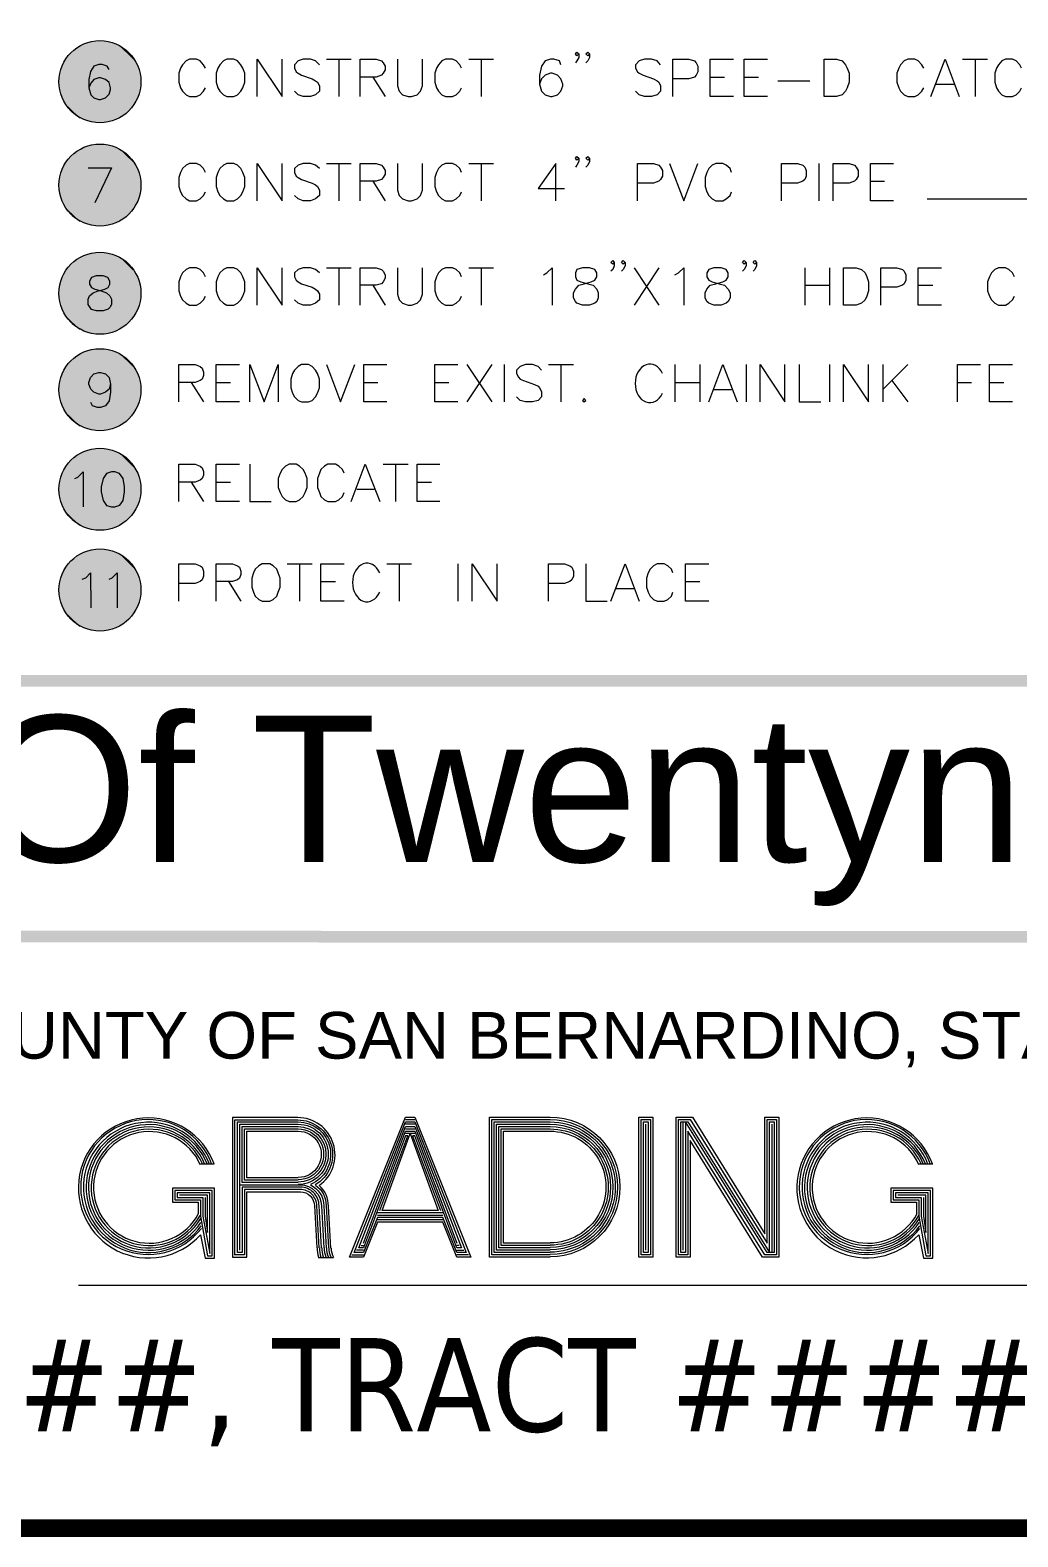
# Model space of a CAD drawing. Header units: millimetres. Extents: x -419 to 20046, y -14642 to 2638.
# Drawn here: x 27.937 to 30.054, y 0.481 to 3.709 of the extents above; entities that cross this region are included whole.
import ezdxf

# ---------------------------------------------------------------- set-up
doc = ezdxf.new("R2010")
doc.units = ezdxf.units.MM
for name, color, linetype in [('PDF11_----TB03', 7, 'Continuous'), ('PDF11_----TX03', 7, 'Continuous'), ('PDF11_24x36$-$Yucca$Valley$TB$CUP$----TB02', 7, 'Continuous'), ('PDF11_TEXT', 7, 'Continuous'), ('PDF11_VICINITY MAP', 7, 'Continuous')]:
    doc.layers.add(name, color=color, linetype=linetype)
doc.layers.add('PDF11_0', color=7, linetype='Continuous', true_color=0xb3b3b3)
doc.styles.add('PDF Arial', font='arial.ttf')
doc.styles.add('PDF Tahoma', font='tahoma.ttf')

msp = doc.modelspace()

# ---------------------------------------------------------------- linework, layer by layer
at = {"layer": 'PDF11_----TB03', "lineweight": 20}
for points in [[(28.3014, 1.2801), (28.3314, 1.2801, 3.605818), (28.3023, 1.1284), (28.3123, 1.0784), (28.3323, 1.0784), (28.3323, 1.2284), (28.2423, 1.2284), (28.2423, 1.1984), (28.2973, 1.1984), (28.2973, 1.1734)], [(28.5815, 1.0993), (28.5765, 1.1893, 0.212547), (28.5567, 1.234, 0.733214), (28.5106, 1.3793), (28.3706, 1.3793), (28.3706, 1.0793)], [(28.3756, 1.0843), (28.3756, 1.3743), (28.5106, 1.3743, -0.767337), (28.5483, 1.2351)], [(28.5615, 1.1001), (28.5565, 1.1905, 0.414221), (28.5164, 1.2301), (28.3914, 1.2301), (28.3914, 1.0901), (28.3814, 1.0901), (28.3814, 1.3701), (28.5114, 1.3701, -0.824337), (28.5379, 1.236)], [(28.3864, 1.0951), (28.3864, 1.3651), (28.5114, 1.3651, -0.999999), (28.5119, 1.2359)], [(28.5114, 1.2401), (28.3914, 1.2401), (28.3914, 1.3601), (28.5114, 1.3601, -0.999994), (28.5119, 1.2409)], [(29.0515, 1.0801), (28.9215, 1.0801), (28.9215, 1.3801), (29.0515, 1.3801, -0.999999), (29.0519, 1.0809)], [(29.0515, 1.0851), (28.9265, 1.0851), (28.9265, 1.3751), (29.0515, 1.3751, -0.999997), (29.0519, 1.0859)], [(29.0515, 1.0901), (28.9315, 1.0901), (28.9315, 1.3701), (29.0515, 1.3701, -1.000002), (29.0519, 1.0909)], [(29.0515, 1.0951), (28.9365, 1.0951), (28.9365, 1.3651), (29.0515, 1.3651, -1), (29.0519, 1.0959)], [(29.0515, 1.1001), (28.9415, 1.1001), (28.9415, 1.3601), (29.0515, 1.3601, -0.999998), (29.0519, 1.1009)], [(29.8709, 1.28, 3.605818), (29.8416, 1.1284), (29.8516, 1.0784), (29.8716, 1.0784), (29.8716, 1.2284), (29.7815, 1.2284), (29.7815, 1.1984), (29.8366, 1.1984), (29.8366, 1.1734)], [(28.5114, 1.2451), (28.3964, 1.2451), (28.3964, 1.3551), (28.5114, 1.3551, -1.000007), (28.5119, 1.2459)], [(28.5114, 1.2501), (28.4014, 1.2501), (28.4014, 1.3501), (28.5114, 1.3501, -1.000001), (28.5119, 1.2509)], [(29.0515, 1.1051), (28.9465, 1.1051), (28.9465, 1.3551), (29.0515, 1.3551, -1.000004), (29.0519, 1.1059)], [(29.0515, 1.1101), (28.9515, 1.1101), (28.9515, 1.3501), (29.0515, 1.3501, -1.000001), (29.0519, 1.1109)], [(28.3864, 1.2351), (28.5114, 1.2351), (28.5164, 1.2351, -0.41421), (28.5615, 1.1901), (28.5665, 1.1001)], [(28.5378, 1.2355, -0.291477), (28.5665, 1.1901), (28.5715, 1.1001)], [(28.549, 1.2347, -0.240066), (28.5715, 1.1901), (28.5765, 1.1001)], [(28.3714, 1.0801), (28.4014, 1.0801), (28.4014, 1.2201), (28.5164, 1.2201, -0.414211), (28.5465, 1.1901), (28.5515, 1.1001)], [(28.5565, 1.1001), (28.5515, 1.1901, 0.414217), (28.5164, 1.2251), (28.3964, 1.2251), (28.3964, 1.0851), (28.3764, 1.0851)]]:
    msp.add_lwpolyline(points, format="xyb", dxfattribs=at)
for points in [[(28.6215, 1.0801), (28.7415, 1.3801), (28.7615, 1.3801), (28.8815, 1.0801), (28.8515, 1.0801), (28.8215, 1.1551), (28.6815, 1.1551), (28.6515, 1.0801)], [(28.6515, 1.0901), (28.6315, 1.0901), (28.7415, 1.3701), (28.7615, 1.3701), (28.8715, 1.0901), (28.8515, 1.0901), (28.8215, 1.1651), (28.6815, 1.1651)], [(29.2415, 1.0801), (29.2415, 1.3801), (29.2715, 1.3801), (29.2715, 1.0801)], [(29.2465, 1.0851), (29.2465, 1.3751), (29.2665, 1.3751), (29.2665, 1.0851)], [(29.2515, 1.0901), (29.2515, 1.3701), (29.2615, 1.3701), (29.2615, 1.0901)], [(29.3215, 1.0801), (29.3215, 1.3801), (29.3565, 1.3801), (29.5115, 1.1301), (29.5115, 1.3801), (29.5415, 1.3801), (29.5415, 1.0801), (29.5065, 1.0801), (29.3515, 1.3301), (29.3515, 1.0801)], [(29.3265, 1.0851), (29.3265, 1.3751), (29.3515, 1.3751), (29.5165, 1.1101), (29.5165, 1.3751), (29.5365, 1.3751), (29.5365, 1.0851), (29.5115, 1.0851), (29.3465, 1.3501), (29.3465, 1.0851)], [(29.3315, 1.0901), (29.3315, 1.3701), (29.3465, 1.3701), (29.5215, 1.0901), (29.5215, 1.3701), (29.5315, 1.3701), (29.5315, 1.0901), (29.5165, 1.0901), (29.3415, 1.3701), (29.3415, 1.0901)], [(28.6915, 1.1801), (28.7515, 1.3451), (28.8115, 1.1801)], [(28.3273, 1.2234), (28.2473, 1.2234), (28.2473, 1.2034), (28.3023, 1.2034), (28.3023, 1.1684), (28.3173, 1.0834), (28.3273, 1.0834)], [(28.3223, 1.2184), (28.2523, 1.2184), (28.2523, 1.2084), (28.3073, 1.2084), (28.3073, 1.1684), (28.3223, 1.0884)], [(29.8666, 1.2234), (29.7865, 1.2234), (29.7865, 1.2034), (29.8416, 1.2034), (29.8416, 1.1684), (29.8566, 1.0834), (29.8666, 1.0834)], [(29.8616, 1.2184), (29.7915, 1.2184), (29.7915, 1.2084), (29.8466, 1.2084), (29.8466, 1.1684), (29.8616, 1.0884)]]:
    msp.add_lwpolyline(points, close=True, dxfattribs=at)
for points in [[(28.6865, 1.1801), (28.7465, 1.3401), (28.7415, 1.3401), (28.6515, 1.1001), (28.6415, 1.1001), (28.7415, 1.3601), (28.7615, 1.3601), (28.8615, 1.1001), (28.8515, 1.1001), (28.7615, 1.3401), (28.7565, 1.3401), (28.8165, 1.1801)], [(28.7415, 1.3751), (28.7615, 1.3751)], [(28.7615, 1.3651), (28.7415, 1.3651)], [(29.2565, 1.0951), (29.2565, 1.3651)], [(29.3365, 1.0951), (29.3365, 1.3701)], [(29.5265, 1.3651), (29.5265, 1.0901)], [(28.6515, 1.1101), (28.7415, 1.3501), (28.7615, 1.3501), (28.8515, 1.1101)], [(28.7415, 1.3551), (28.7615, 1.3551)], [(28.7615, 1.3451), (28.7415, 1.3451)], [(29.8416, 1.2801), (29.8716, 1.2801)], [(28.3123, 1.2084), (28.3123, 1.1684), (28.3173, 1.1334), (28.3173, 1.2134), (28.2573, 1.2134)], [(29.8516, 1.2084), (29.8516, 1.1684), (29.8566, 1.1334), (29.8566, 1.2134), (29.7966, 1.2134)], [(28.8215, 1.1751), (28.6815, 1.1751)], [(28.6815, 1.1701), (28.8215, 1.1701)], [(28.8215, 1.1601), (28.6815, 1.1601)], [(28.6465, 1.1051), (28.6515, 1.1051)], [(28.8565, 1.1051), (28.8515, 1.1051)], [(28.5548, 1.0793), (28.5873, 1.0793)], [(28.6265, 1.0851), (28.6515, 1.0851)], [(28.6515, 1.0951), (28.6365, 1.0951)], [(28.8515, 1.0951), (28.8665, 1.0951)], [(28.8765, 1.0851), (28.8515, 1.0851)], [(28.0406, 1.0201), (31.1367, 1.0201)]]:
    msp.add_lwpolyline(points, dxfattribs=at)
for centre, radius, start, end in [((28.1902, 1.2305), 0.1446, 20.0007, 321.9979), ((28.191, 1.2297), 0.1396, 21.0001, 323.9976), ((28.1918, 1.2297), 0.1346, 22.0004, 325.9975), ((28.1918, 1.2297), 0.1296, 22.9998, 329.0019), ((29.7303, 1.2305), 0.1446, 20.0007, 321.9979), ((29.7311, 1.2297), 0.1396, 21.0001, 323.9976), ((29.7311, 1.2297), 0.1346, 22.0004, 325.9975), ((29.732, 1.2297), 0.1296, 22.9998, 329.0019), ((28.1927, 1.2297), 0.1246, 23.9997, 331.0015), ((28.1927, 1.2297), 0.1196, 23.9996, 332.0016), ((29.7328, 1.2297), 0.1246, 23.9997, 331.0015), ((29.7328, 1.2297), 0.1196, 23.9996, 332.0016), ((28.6219, 1.1005), 0.0696, 180.0011, 196.9996), ((28.6219, 1.1005), 0.0646, 179.9989, 198.0043), ((28.6219, 1.1005), 0.0596, 180.0012, 199.0008), ((28.6219, 1.1005), 0.0546, 180, 201.0025), ((28.6219, 1.1005), 0.0496, 180.0014, 203.9992), ((28.6219, 1.1005), 0.0446, 180.002, 205.9965), ((28.6219, 1.0997), 0.0396, 180.0024, 209.9953)]:
    msp.add_arc(centre, radius, start, end, dxfattribs=at)
at = {"layer": 'PDF11_----TX03', "lineweight": 20}
for points in [[(29.1132, 3.6586), (29.109, 3.6545), (29.1057, 3.6586), (29.109, 3.662), (29.1132, 3.6586), (29.1132, 3.6511), (29.109, 3.6436), (29.1057, 3.6395)], [(29.1357, 3.6586), (29.1323, 3.6545), (29.1282, 3.6586), (29.1323, 3.662), (29.1357, 3.6586), (29.1357, 3.6511), (29.1323, 3.6436), (29.1282, 3.6395)], [(28.3131, 3.6278), (28.3089, 3.6353), (28.3014, 3.6436), (28.2939, 3.647), (28.2789, 3.647), (28.2714, 3.6436), (28.2639, 3.6353), (28.2598, 3.6278), (28.2556, 3.617), (28.2556, 3.5978), (28.2598, 3.5861), (28.2639, 3.5786), (28.2714, 3.5711), (28.2789, 3.567), (28.2939, 3.567), (28.3014, 3.5711), (28.3089, 3.5786), (28.3131, 3.5861)], [(28.4239, 3.567), (28.4239, 3.647), (28.4773, 3.567), (28.4773, 3.647)], [(28.5573, 3.6353), (28.549, 3.6436), (28.5381, 3.647), (28.5223, 3.647), (28.5114, 3.6436), (28.5039, 3.6353), (28.5039, 3.6278), (28.5073, 3.6203), (28.5114, 3.617), (28.5189, 3.6128), (28.5414, 3.6053), (28.549, 3.6011), (28.5531, 3.5978), (28.5573, 3.5903), (28.5573, 3.5786), (28.549, 3.5711), (28.5381, 3.567), (28.5223, 3.567), (28.5114, 3.5711), (28.5039, 3.5786)], [(28.5723, 3.647), (28.6256, 3.647)], [(28.599, 3.647), (28.599, 3.567)], [(28.6448, 3.567), (28.6448, 3.647), (28.679, 3.647), (28.6906, 3.6436), (28.694, 3.6395), (28.6981, 3.632), (28.6981, 3.6245), (28.694, 3.617), (28.6906, 3.6128), (28.679, 3.6086), (28.6448, 3.6086)], [(28.7248, 3.647), (28.7248, 3.5903), (28.7281, 3.5786), (28.7356, 3.5711), (28.7473, 3.567), (28.7548, 3.567), (28.7665, 3.5711), (28.774, 3.5786), (28.7781, 3.5903), (28.7781, 3.647)], [(28.8615, 3.6278), (28.8581, 3.6353), (28.8506, 3.6436), (28.8423, 3.647), (28.8273, 3.647), (28.8198, 3.6436), (28.8123, 3.6353), (28.8081, 3.6278), (28.8048, 3.617), (28.8048, 3.5978), (28.8081, 3.5861), (28.8123, 3.5786), (28.8198, 3.5711), (28.8273, 3.567), (28.8423, 3.567), (28.8506, 3.5711), (28.8581, 3.5786), (28.8615, 3.5861)], [(28.8773, 3.647), (28.9306, 3.647)], [(28.904, 3.647), (28.904, 3.567)], [(29.0748, 3.6353), (29.0715, 3.6436), (29.0598, 3.647), (29.0523, 3.647), (29.0407, 3.6436), (29.0332, 3.632), (29.029, 3.6128), (29.029, 3.5936), (29.0332, 3.5786), (29.0407, 3.5711), (29.0523, 3.567), (29.0557, 3.567), (29.0673, 3.5711), (29.0748, 3.5786), (29.079, 3.5903), (29.079, 3.5936), (29.0748, 3.6053), (29.0673, 3.6128), (29.0557, 3.617), (29.0523, 3.617), (29.0407, 3.6128), (29.0332, 3.6053), (29.029, 3.5936)], [(29.2882, 3.6353), (29.2807, 3.6436), (29.269, 3.647), (29.254, 3.647), (29.2423, 3.6436), (29.2348, 3.6353), (29.2348, 3.6278), (29.239, 3.6203), (29.2423, 3.617), (29.2507, 3.6128), (29.2732, 3.6053), (29.2807, 3.6011), (29.2848, 3.5978), (29.2882, 3.5903), (29.2882, 3.5786), (29.2807, 3.5711), (29.269, 3.567), (29.254, 3.567), (29.2423, 3.5711), (29.2348, 3.5786)], [(29.3148, 3.567), (29.3148, 3.647), (29.349, 3.647), (29.3607, 3.6436), (29.3648, 3.6395), (29.3682, 3.632), (29.3682, 3.6203), (29.3648, 3.6128), (29.3607, 3.6086), (29.349, 3.6053), (29.3148, 3.6053)], [(29.4449, 3.567), (29.3949, 3.567), (29.3949, 3.647), (29.4449, 3.647)], [(29.5174, 3.567), (29.4674, 3.567), (29.4674, 3.647), (29.5174, 3.647)], [(29.8524, 3.6278), (29.8482, 3.6353), (29.8407, 3.6436), (29.8332, 3.647), (29.8182, 3.647), (29.8107, 3.6436), (29.8024, 3.6353), (29.7991, 3.6278), (29.7949, 3.617), (29.7949, 3.5978), (29.7991, 3.5861), (29.8024, 3.5786), (29.8107, 3.5711), (29.8182, 3.567), (29.8332, 3.567), (29.8407, 3.5711), (29.8482, 3.5786), (29.8524, 3.5861)], [(29.8674, 3.567), (29.8982, 3.647), (29.9282, 3.567)], [(29.9357, 3.647), (29.9891, 3.647)], [(29.9624, 3.647), (29.9624, 3.567)], [(30.0616, 3.6278), (30.0582, 3.6353), (30.0507, 3.6436), (30.0424, 3.647), (30.0274, 3.647), (30.0199, 3.6436), (30.0124, 3.6353), (30.0082, 3.6278), (30.0049, 3.617), (30.0049, 3.5978), (30.0082, 3.5861), (30.0124, 3.5786), (30.0199, 3.5711), (30.0274, 3.567), (30.0424, 3.567), (30.0507, 3.5711), (30.0582, 3.5786), (30.0616, 3.5861)], [(28.6715, 3.6086), (28.6981, 3.567)], [(29.3949, 3.6086), (29.4257, 3.6086)], [(29.4674, 3.6086), (29.4982, 3.6086)], [(29.5399, 3.6011), (29.6082, 3.6011)], [(29.8791, 3.5936), (29.9174, 3.5936)], [(28.3131, 3.4044), (28.3089, 3.4128), (28.3014, 3.4203), (28.2939, 3.4236), (28.2789, 3.4236), (28.2714, 3.4203), (28.2639, 3.4128), (28.2598, 3.4044), (28.2556, 3.3936), (28.2556, 3.3744), (28.2598, 3.3628), (28.2639, 3.3553), (28.2714, 3.3478), (28.2789, 3.3436), (28.2939, 3.3436), (28.3014, 3.3478), (28.3089, 3.3553), (28.3131, 3.3628)], [(28.4239, 3.3436), (28.4239, 3.4236), (28.4773, 3.3436), (28.4773, 3.4236)], [(28.5573, 3.4128), (28.549, 3.4203), (28.5381, 3.4236), (28.5223, 3.4236), (28.5114, 3.4203), (28.5039, 3.4128), (28.5039, 3.4044), (28.5073, 3.3969), (28.5114, 3.3936), (28.5189, 3.3894), (28.5414, 3.3819), (28.549, 3.3778), (28.5531, 3.3744), (28.5573, 3.3669), (28.5573, 3.3553), (28.549, 3.3478), (28.5381, 3.3436), (28.5223, 3.3436), (28.5114, 3.3478), (28.5039, 3.3553)], [(28.5723, 3.4236), (28.6256, 3.4236)], [(28.599, 3.4236), (28.599, 3.3436)], [(28.6448, 3.3436), (28.6448, 3.4236), (28.679, 3.4236), (28.6906, 3.4203), (28.694, 3.4161), (28.6981, 3.4086), (28.6981, 3.4011), (28.694, 3.3936), (28.6906, 3.3894), (28.679, 3.3861), (28.6448, 3.3861)], [(28.7248, 3.4236), (28.7248, 3.3669), (28.7281, 3.3553), (28.7356, 3.3478), (28.7473, 3.3436), (28.7548, 3.3436), (28.7665, 3.3478), (28.774, 3.3553), (28.7781, 3.3669), (28.7781, 3.4236)], [(28.8615, 3.4044), (28.8581, 3.4128), (28.8506, 3.4203), (28.8423, 3.4236), (28.8273, 3.4236), (28.8198, 3.4203), (28.8123, 3.4128), (28.8081, 3.4044), (28.8048, 3.3936), (28.8048, 3.3744), (28.8081, 3.3628), (28.8123, 3.3553), (28.8198, 3.3478), (28.8273, 3.3436), (28.8423, 3.3436), (28.8506, 3.3478), (28.8581, 3.3553), (28.8615, 3.3628)], [(28.8773, 3.4236), (28.9306, 3.4236)], [(28.904, 3.4236), (28.904, 3.3436)], [(29.064, 3.3436), (29.064, 3.4236), (29.0257, 3.3703), (29.0823, 3.3703)], [(29.1132, 3.4353), (29.109, 3.4311), (29.1057, 3.4353), (29.109, 3.4386), (29.1132, 3.4353), (29.1132, 3.4278), (29.109, 3.4203), (29.1057, 3.4161)], [(29.1357, 3.4353), (29.1323, 3.4311), (29.1282, 3.4353), (29.1323, 3.4386), (29.1357, 3.4353), (29.1357, 3.4278), (29.1323, 3.4203), (29.1282, 3.4161)], [(29.239, 3.3436), (29.239, 3.4236), (29.2732, 3.4236), (29.2848, 3.4203), (29.2882, 3.4161), (29.2923, 3.4086), (29.2923, 3.3969), (29.2882, 3.3894), (29.2848, 3.3861), (29.2732, 3.3819), (29.239, 3.3819)], [(29.3073, 3.4236), (29.3382, 3.3436), (29.3682, 3.4236)], [(29.4407, 3.4044), (29.4374, 3.4128), (29.429, 3.4203), (29.4215, 3.4236), (29.4065, 3.4236), (29.399, 3.4203), (29.3915, 3.4128), (29.3874, 3.4044), (29.384, 3.3936), (29.384, 3.3744), (29.3874, 3.3628), (29.3915, 3.3553), (29.399, 3.3478), (29.4065, 3.3436), (29.4215, 3.3436), (29.429, 3.3478), (29.4374, 3.3553), (29.4407, 3.3628)], [(29.5474, 3.3436), (29.5474, 3.4236), (29.5815, 3.4236), (29.5932, 3.4203), (29.5974, 3.4161), (29.6007, 3.4086), (29.6007, 3.3969), (29.5974, 3.3894), (29.5932, 3.3861), (29.5815, 3.3819), (29.5474, 3.3819)], [(29.6274, 3.4236), (29.6274, 3.3436)], [(29.6582, 3.3436), (29.6582, 3.4236), (29.6924, 3.4236), (29.704, 3.4203), (29.7074, 3.4161), (29.7115, 3.4086), (29.7115, 3.3969), (29.7074, 3.3894), (29.704, 3.3861), (29.6924, 3.3819), (29.6582, 3.3819)], [(29.7874, 3.3436), (29.7382, 3.3436), (29.7382, 3.4236), (29.7874, 3.4236)], [(28.6715, 3.3861), (28.6981, 3.3436)], [(29.7382, 3.3861), (29.7682, 3.3861)], [(28.3131, 3.1811), (28.3089, 3.1894), (28.3014, 3.1969), (28.2939, 3.2003), (28.2789, 3.2003), (28.2714, 3.1969), (28.2639, 3.1894), (28.2598, 3.1811), (28.2556, 3.1703), (28.2556, 3.1511), (28.2598, 3.1394), (28.2639, 3.1319), (28.2714, 3.1244), (28.2789, 3.1202), (28.2939, 3.1202), (28.3014, 3.1244), (28.3089, 3.1319), (28.3131, 3.1394)], [(28.4239, 3.1202), (28.4239, 3.2003), (28.4773, 3.1202), (28.4773, 3.2003)], [(28.5573, 3.1894), (28.549, 3.1969), (28.5381, 3.2003), (28.5223, 3.2003), (28.5114, 3.1969), (28.5039, 3.1894), (28.5039, 3.1811), (28.5073, 3.1736), (28.5114, 3.1703), (28.5189, 3.1661), (28.5414, 3.1586), (28.549, 3.1544), (28.5531, 3.1511), (28.5573, 3.1436), (28.5573, 3.1319), (28.549, 3.1244), (28.5381, 3.1202), (28.5223, 3.1202), (28.5114, 3.1244), (28.5039, 3.1319)], [(28.5723, 3.2003), (28.6256, 3.2003)], [(28.599, 3.2003), (28.599, 3.1202)], [(28.6448, 3.1202), (28.6448, 3.2003), (28.679, 3.2003), (28.6906, 3.1969), (28.694, 3.1928), (28.6981, 3.1853), (28.6981, 3.1778), (28.694, 3.1703), (28.6906, 3.1661), (28.679, 3.1628), (28.6448, 3.1628)], [(28.7248, 3.2003), (28.7248, 3.1436), (28.7281, 3.1319), (28.7356, 3.1244), (28.7473, 3.1202), (28.7548, 3.1202), (28.7665, 3.1244), (28.774, 3.1319), (28.7781, 3.1436), (28.7781, 3.2003)], [(28.8615, 3.1811), (28.8581, 3.1894), (28.8506, 3.1969), (28.8423, 3.2003), (28.8273, 3.2003), (28.8198, 3.1969), (28.8123, 3.1894), (28.8081, 3.1811), (28.8048, 3.1703), (28.8048, 3.1511), (28.8081, 3.1394), (28.8123, 3.1319), (28.8198, 3.1244), (28.8273, 3.1202), (28.8423, 3.1202), (28.8506, 3.1244), (28.8581, 3.1319), (28.8615, 3.1394)], [(28.8773, 3.2003), (28.9306, 3.2003)], [(28.904, 3.2003), (28.904, 3.1202)], [(29.0373, 3.1853), (29.0448, 3.1894), (29.0557, 3.2003), (29.0557, 3.1202)], [(29.189, 3.2119), (29.1857, 3.2078), (29.1815, 3.2119), (29.1857, 3.2161), (29.189, 3.2119), (29.189, 3.2044), (29.1857, 3.1969), (29.1815, 3.1928)], [(29.2123, 3.2119), (29.2082, 3.2078), (29.2048, 3.2119), (29.2082, 3.2161), (29.2123, 3.2119), (29.2123, 3.2044), (29.2082, 3.1969), (29.2048, 3.1928)], [(29.2315, 3.2003), (29.2848, 3.1202)], [(29.2848, 3.2003), (29.2315, 3.1202)], [(29.319, 3.1853), (29.3265, 3.1894), (29.3382, 3.2003), (29.3382, 3.1202)], [(29.4715, 3.2119), (29.4674, 3.2078), (29.464, 3.2119), (29.4674, 3.2161), (29.4715, 3.2119), (29.4715, 3.2044), (29.4674, 3.1969), (29.464, 3.1928)], [(29.494, 3.2119), (29.4907, 3.2078), (29.4865, 3.2119), (29.4907, 3.2161), (29.494, 3.2119), (29.494, 3.2044), (29.4907, 3.1969), (29.4865, 3.1928)], [(29.5974, 3.2003), (29.5974, 3.1202)], [(29.6507, 3.2003), (29.6507, 3.1202)], [(29.7607, 3.1202), (29.7607, 3.2003), (29.7949, 3.2003), (29.8066, 3.1969), (29.8107, 3.1928), (29.8141, 3.1853), (29.8141, 3.1736), (29.8107, 3.1661), (29.8066, 3.1628), (29.7949, 3.1586), (29.7607, 3.1586)], [(29.8907, 3.1202), (29.8407, 3.1202), (29.8407, 3.2003), (29.8907, 3.2003)], [(30.0466, 3.1811), (30.0424, 3.1894), (30.0349, 3.1969), (30.0274, 3.2003), (30.0124, 3.2003), (30.0049, 3.1969), (29.9974, 3.1894), (29.9932, 3.1811), (29.9891, 3.1703), (29.9891, 3.1511), (29.9932, 3.1394), (29.9974, 3.1319), (30.0049, 3.1244), (30.0124, 3.1202), (30.0274, 3.1202), (30.0349, 3.1244), (30.0424, 3.1319), (30.0466, 3.1394)], [(28.6715, 3.1628), (28.6981, 3.1202)], [(29.5974, 3.1628), (29.6507, 3.1628)], [(29.8407, 3.1628), (29.8716, 3.1628)], [(28.2556, 2.9127), (28.2556, 2.9927), (28.2906, 2.9927), (28.3014, 2.9886), (28.3056, 2.9852), (28.3089, 2.9769), (28.3089, 2.9694), (28.3056, 2.9619), (28.3014, 2.9586), (28.2906, 2.9544), (28.2556, 2.9544)], [(28.3856, 2.9127), (28.3356, 2.9127), (28.3356, 2.9927), (28.3856, 2.9927)], [(28.4081, 2.9127), (28.4081, 2.9927), (28.4389, 2.9127), (28.4689, 2.9927), (28.4689, 2.9127)], [(28.5723, 2.9927), (28.6023, 2.9127), (28.6331, 2.9927)], [(28.7015, 2.9127), (28.6523, 2.9127), (28.6523, 2.9927), (28.7015, 2.9927)], [(28.854, 2.9127), (28.8048, 2.9127), (28.8048, 2.9927), (28.854, 2.9927)], [(28.8731, 2.9927), (28.9265, 2.9127)], [(28.9265, 2.9927), (28.8731, 2.9127)], [(28.9531, 2.9927), (28.9531, 2.9127)], [(29.0332, 2.9811), (29.0257, 2.9886), (29.014, 2.9927), (28.999, 2.9927), (28.9873, 2.9886), (28.9798, 2.9811), (28.9798, 2.9736), (28.984, 2.9661), (28.9873, 2.9619), (28.9948, 2.9586), (29.0182, 2.9502), (29.0257, 2.9469), (29.029, 2.9427), (29.0332, 2.9352), (29.0332, 2.9236), (29.0257, 2.9161), (29.014, 2.9127), (28.999, 2.9127), (28.9873, 2.9161), (28.9798, 2.9236)], [(29.0482, 2.9927), (29.1015, 2.9927)], [(29.0748, 2.9927), (29.0748, 2.9127)], [(29.319, 2.9927), (29.319, 2.9127)], [(29.3723, 2.9927), (29.3723, 2.9127)], [(29.3915, 2.9127), (29.4215, 2.9927), (29.4524, 2.9127)], [(29.4715, 2.9927), (29.4715, 2.9127)], [(29.5015, 2.9127), (29.5015, 2.9927), (29.5549, 2.9127), (29.5549, 2.9927)], [(29.5857, 2.9927), (29.5857, 2.9127), (29.6315, 2.9127)], [(29.6507, 2.9927), (29.6507, 2.9127)], [(29.6807, 2.9127), (29.6807, 2.9927), (29.734, 2.9127), (29.734, 2.9927)], [(29.7649, 2.9927), (29.7649, 2.9127)], [(29.8182, 2.9927), (29.7649, 2.9394)], [(29.9249, 2.9127), (29.9249, 2.9927), (29.9741, 2.9927)], [(30.0424, 2.9127), (29.9932, 2.9127), (29.9932, 2.9927), (30.0424, 2.9927)], [(28.2823, 2.9544), (28.3089, 2.9127)], [(28.3356, 2.9544), (28.3664, 2.9544)], [(28.6523, 2.9544), (28.6823, 2.9544)], [(28.8048, 2.9544), (28.8348, 2.9544)], [(29.319, 2.9544), (29.3723, 2.9544)], [(29.4024, 2.9394), (29.4407, 2.9394)], [(29.784, 2.9586), (29.8182, 2.9127)], [(29.9249, 2.9544), (29.9549, 2.9544)], [(29.9932, 2.9544), (30.0241, 2.9544)], [(28.2556, 2.6994), (28.2556, 2.7794), (28.2906, 2.7794), (28.3014, 2.7752), (28.3056, 2.7719), (28.3089, 2.7636), (28.3089, 2.7561), (28.3056, 2.7486), (28.3014, 2.7452), (28.2906, 2.7411), (28.2556, 2.7411)], [(28.3856, 2.6994), (28.3356, 2.6994), (28.3356, 2.7794), (28.3856, 2.7794)], [(28.4081, 2.7794), (28.4081, 2.6994), (28.4539, 2.6994)], [(28.6106, 2.7602), (28.6065, 2.7677), (28.599, 2.7752), (28.5915, 2.7794), (28.5756, 2.7794), (28.5681, 2.7752), (28.5606, 2.7677), (28.5573, 2.7602), (28.5531, 2.7486), (28.5531, 2.7294), (28.5573, 2.7186), (28.5606, 2.7102), (28.5681, 2.7027), (28.5756, 2.6994), (28.5915, 2.6994), (28.599, 2.7027), (28.6065, 2.7102), (28.6106, 2.7186)], [(28.6256, 2.6994), (28.6556, 2.7794), (28.6865, 2.6994)], [(28.694, 2.7794), (28.7473, 2.7794)], [(28.7206, 2.7794), (28.7206, 2.6994)], [(28.8156, 2.6994), (28.7665, 2.6994), (28.7665, 2.7794), (28.8156, 2.7794)], [(28.2823, 2.7411), (28.3089, 2.6994)], [(28.3356, 2.7411), (28.3664, 2.7411)], [(28.6373, 2.7261), (28.6748, 2.7261)], [(28.7665, 2.7411), (28.7973, 2.7411)], [(28.2556, 2.486), (28.2556, 2.566), (28.2906, 2.566), (28.3014, 2.5619), (28.3056, 2.5585), (28.3089, 2.5502), (28.3089, 2.5394), (28.3056, 2.5319), (28.3014, 2.5277), (28.2906, 2.5235), (28.2556, 2.5235)], [(28.3356, 2.486), (28.3356, 2.566), (28.3706, 2.566), (28.3814, 2.5619), (28.3856, 2.5585), (28.3889, 2.5502), (28.3889, 2.5427), (28.3856, 2.5352), (28.3814, 2.5319), (28.3706, 2.5277), (28.3356, 2.5277)], [(28.4881, 2.566), (28.5414, 2.566)], [(28.5148, 2.566), (28.5148, 2.486)], [(28.6106, 2.486), (28.5606, 2.486), (28.5606, 2.566), (28.6106, 2.566)], [(28.7015, 2.566), (28.7548, 2.566)], [(28.7281, 2.566), (28.7281, 2.486)], [(28.854, 2.566), (28.854, 2.486)], [(28.8848, 2.486), (28.8848, 2.566), (28.9381, 2.486), (28.9381, 2.566)], [(29.0482, 2.486), (29.0482, 2.566), (29.0823, 2.566), (29.094, 2.5619), (29.0982, 2.5585), (29.1015, 2.5502), (29.1015, 2.5394), (29.0982, 2.5319), (29.094, 2.5277), (29.0823, 2.5235), (29.0482, 2.5235)], [(29.1282, 2.566), (29.1282, 2.486), (29.174, 2.486)], [(29.1815, 2.486), (29.2123, 2.566), (29.2423, 2.486)], [(29.3148, 2.5469), (29.3115, 2.5544), (29.304, 2.5619), (29.2957, 2.566), (29.2807, 2.566), (29.2732, 2.5619), (29.2657, 2.5544), (29.2615, 2.5469), (29.2582, 2.5352), (29.2582, 2.516), (29.2615, 2.5052), (29.2657, 2.4969), (29.2732, 2.4894), (29.2807, 2.486), (29.2957, 2.486), (29.304, 2.4894), (29.3115, 2.4969), (29.3148, 2.5052)], [(29.3915, 2.486), (29.3415, 2.486), (29.3415, 2.566), (29.3915, 2.566)], [(28.3623, 2.5277), (28.3889, 2.486)], [(28.5606, 2.5277), (28.5915, 2.5277)], [(29.3415, 2.5277), (29.3723, 2.5277)], [(29.1932, 2.5127), (29.2315, 2.5127)]]:
    msp.add_lwpolyline(points, dxfattribs=at)
for points in [[(28.3589, 3.647), (28.3514, 3.6436), (28.3439, 3.6353), (28.3398, 3.6278), (28.3356, 3.617), (28.3356, 3.5978), (28.3398, 3.5861), (28.3439, 3.5786), (28.3514, 3.5711), (28.3589, 3.567), (28.3739, 3.567), (28.3814, 3.5711), (28.3889, 3.5786), (28.3931, 3.5861), (28.3973, 3.5978), (28.3973, 3.617), (28.3931, 3.6278), (28.3889, 3.6353), (28.3814, 3.6436), (28.3739, 3.647)], [(29.639, 3.567), (29.639, 3.647), (29.6657, 3.647), (29.6774, 3.6436), (29.6849, 3.6353), (29.6882, 3.6278), (29.6924, 3.617), (29.6924, 3.5978), (29.6882, 3.5861), (29.6849, 3.5786), (29.6774, 3.5711), (29.6657, 3.567)], [(28.3589, 3.4236), (28.3514, 3.4203), (28.3439, 3.4128), (28.3398, 3.4044), (28.3356, 3.3936), (28.3356, 3.3744), (28.3398, 3.3628), (28.3439, 3.3553), (28.3514, 3.3478), (28.3589, 3.3436), (28.3739, 3.3436), (28.3814, 3.3478), (28.3889, 3.3553), (28.3931, 3.3628), (28.3973, 3.3744), (28.3973, 3.3936), (28.3931, 3.4044), (28.3889, 3.4128), (28.3814, 3.4203), (28.3739, 3.4236)], [(28.3589, 3.2003), (28.3514, 3.1969), (28.3439, 3.1894), (28.3398, 3.1811), (28.3356, 3.1703), (28.3356, 3.1511), (28.3398, 3.1394), (28.3439, 3.1319), (28.3514, 3.1244), (28.3589, 3.1202), (28.3739, 3.1202), (28.3814, 3.1244), (28.3889, 3.1319), (28.3931, 3.1394), (28.3973, 3.1511), (28.3973, 3.1703), (28.3931, 3.1811), (28.3889, 3.1894), (28.3814, 3.1969), (28.3739, 3.2003)], [(29.1207, 3.2003), (29.109, 3.1969), (29.1057, 3.1894), (29.1057, 3.1811), (29.109, 3.1736), (29.1173, 3.1703), (29.1323, 3.1661), (29.144, 3.1628), (29.1515, 3.1544), (29.1548, 3.1469), (29.1548, 3.1361), (29.1515, 3.1278), (29.1473, 3.1244), (29.1357, 3.1202), (29.1207, 3.1202), (29.109, 3.1244), (29.1057, 3.1278), (29.1015, 3.1361), (29.1015, 3.1469), (29.1057, 3.1544), (29.1132, 3.1628), (29.1248, 3.1661), (29.1398, 3.1703), (29.1473, 3.1736), (29.1515, 3.1811), (29.1515, 3.1894), (29.1473, 3.1969), (29.1357, 3.2003)], [(29.4024, 3.2003), (29.3915, 3.1969), (29.3874, 3.1894), (29.3874, 3.1811), (29.3915, 3.1736), (29.399, 3.1703), (29.414, 3.1661), (29.4257, 3.1628), (29.4332, 3.1544), (29.4374, 3.1469), (29.4374, 3.1361), (29.4332, 3.1278), (29.429, 3.1244), (29.4182, 3.1202), (29.4024, 3.1202), (29.3915, 3.1244), (29.3874, 3.1278), (29.384, 3.1361), (29.384, 3.1469), (29.3874, 3.1544), (29.3949, 3.1628), (29.4065, 3.1661), (29.4215, 3.1703), (29.429, 3.1736), (29.4332, 3.1811), (29.4332, 3.1894), (29.429, 3.1969), (29.4182, 3.2003)], [(29.6807, 3.1202), (29.6807, 3.2003), (29.7074, 3.2003), (29.719, 3.1969), (29.7265, 3.1894), (29.7307, 3.1811), (29.734, 3.1703), (29.734, 3.1511), (29.7307, 3.1394), (29.7265, 3.1319), (29.719, 3.1244), (29.7074, 3.1202)], [(28.5189, 2.9927), (28.5114, 2.9886), (28.5039, 2.9811), (28.4998, 2.9736), (28.4956, 2.9619), (28.4956, 2.9427), (28.4998, 2.9319), (28.5039, 2.9236), (28.5114, 2.9161), (28.5189, 2.9127), (28.5339, 2.9127), (28.5414, 2.9161), (28.549, 2.9236), (28.5531, 2.9319), (28.5573, 2.9427), (28.5573, 2.9619), (28.5531, 2.9736), (28.549, 2.9811), (28.5414, 2.9886), (28.5339, 2.9927)], [(29.1248, 2.9202), (29.1207, 2.9161), (29.1248, 2.9127), (29.1282, 2.9161)], [(28.4923, 2.7794), (28.4848, 2.7752), (28.4773, 2.7677), (28.4731, 2.7602), (28.4689, 2.7486), (28.4689, 2.7294), (28.4731, 2.7186), (28.4773, 2.7102), (28.4848, 2.7027), (28.4923, 2.6994), (28.5073, 2.6994), (28.5148, 2.7027), (28.5223, 2.7102), (28.5264, 2.7186), (28.5306, 2.7294), (28.5306, 2.7486), (28.5264, 2.7602), (28.5223, 2.7677), (28.5148, 2.7752), (28.5073, 2.7794)], [(28.4348, 2.566), (28.4273, 2.5619), (28.4198, 2.5544), (28.4156, 2.5469), (28.4123, 2.5352), (28.4123, 2.516), (28.4156, 2.5052), (28.4198, 2.4969), (28.4273, 2.4894), (28.4348, 2.486), (28.4506, 2.486), (28.4581, 2.4894), (28.4656, 2.4969), (28.4689, 2.5052), (28.4731, 2.516), (28.4731, 2.5352), (28.4689, 2.5469), (28.4656, 2.5544), (28.4581, 2.5619), (28.4506, 2.566)]]:
    msp.add_lwpolyline(points, close=True, dxfattribs=at)
for centre in [(29.2653, 2.9526), (28.6594, 2.5259)]:
    msp.add_ellipse(centre, major_axis=(0.0003, 0.0413), ratio=0.758892, start_param=5.250474, end_param=10.474903, dxfattribs=at)
at = {"layer": 'PDF11_0', "color": 7, "lineweight": 20}
for points in [[(28.1064, 3.6253), (28.1022, 3.632), (28.0914, 3.6361), (28.0847, 3.6361), (28.0739, 3.632), (28.0664, 3.6211), (28.0631, 3.6036), (28.0631, 3.5861), (28.0672, 3.5711), (28.0739, 3.5645), (28.0847, 3.5611), (28.0881, 3.5611), (28.0989, 3.5645), (28.1064, 3.572), (28.1097, 3.582), (28.1097, 3.5861), (28.1064, 3.597), (28.0989, 3.6036), (28.0881, 3.607), (28.0847, 3.607), (28.0739, 3.6036), (28.0672, 3.5961), (28.0631, 3.5861)], [(28.0614, 3.4144), (28.1114, 3.4144), (28.0756, 3.3394)], [(28.1097, 2.9511), (28.1064, 2.9402), (28.0989, 2.9336), (28.0881, 2.9294), (28.0847, 2.9294), (28.0739, 2.9336), (28.0672, 2.9402), (28.0631, 2.9511), (28.0631, 2.9544), (28.0664, 2.9652), (28.0739, 2.9727), (28.0847, 2.9761), (28.0881, 2.9761), (28.0989, 2.9727), (28.1064, 2.9652), (28.1097, 2.9511), (28.1097, 2.9336), (28.1064, 2.9152), (28.0989, 2.9044), (28.0881, 2.9011), (28.0814, 2.9011), (28.0706, 2.9044), (28.0672, 2.9119)], [(28.0331, 2.7486), (28.0397, 2.7519), (28.0506, 2.7627), (28.0506, 2.6877)], [(28.0489, 2.5327), (28.0564, 2.536), (28.0664, 2.5469), (28.0672, 2.4719)], [(28.1064, 2.5327), (28.1131, 2.536), (28.1239, 2.5469), (28.1239, 2.4719)]]:
    msp.add_lwpolyline(points, dxfattribs=at)
at = {"layer": 'PDF11_0', "color": 7, "lineweight": 0, "true_color": 0xffffff}
for points in [[(28.0447, 3.5211), (28.0272, 3.5336)], [(28.0447, 3.2994), (28.0272, 3.3119)], [(28.0447, 3.0677), (28.0272, 3.0802)], [(28.0447, 2.8611), (28.0272, 2.8736)], [(28.0447, 2.6477), (28.0272, 2.6602)], [(28.0447, 2.4319), (28.0272, 2.4444)]]:
    msp.add_lwpolyline(points, dxfattribs=at)
at = {"layer": 'PDF11_0', "color": 7, "lineweight": 20}
for points in [[(28.0789, 3.1828), (28.0689, 3.1794), (28.0647, 3.1719), (28.0647, 3.1653), (28.0689, 3.1578), (28.0756, 3.1544), (28.0897, 3.1511), (28.1006, 3.1469), (28.1081, 3.1403), (28.1114, 3.1328), (28.1114, 3.1219), (28.1081, 3.1152), (28.1047, 3.1119), (28.0939, 3.1077), (28.0797, 3.1077), (28.0689, 3.1111), (28.0656, 3.1152), (28.0614, 3.1219), (28.0614, 3.1328), (28.0647, 3.1403), (28.0722, 3.1469), (28.0831, 3.1511), (28.0972, 3.1544), (28.1047, 3.1578), (28.1081, 3.1653), (28.1081, 3.1719), (28.1039, 3.1794), (28.0939, 3.1828)], [(28.1114, 2.7627), (28.1006, 2.7594), (28.0939, 2.7486), (28.0897, 2.7311), (28.0897, 2.7202), (28.0939, 2.7019), (28.1006, 2.691), (28.1114, 2.6877), (28.1189, 2.6877), (28.1298, 2.6919), (28.1364, 2.7019), (28.1398, 2.7202), (28.1398, 2.7311), (28.1364, 2.7486), (28.1289, 2.7594), (28.1189, 2.7627)]]:
    msp.add_lwpolyline(points, close=True, dxfattribs=at)
for centre in [(28.0868, 3.599), (28.0868, 3.3774), (28.0868, 3.1457), (28.0868, 2.939), (28.0868, 2.7256), (28.0868, 2.5098)]:
    msp.add_circle(centre, 0.0879, dxfattribs=at)
at = {"layer": 'PDF11_0', "color": 7, "true_color": 0xffffff, "transparency": 33554559}
for points in [[(28.0631, 3.6828), (28.1664, 3.5611), (28.0431, 3.6745)], [(28.0864, 3.6861), (28.1723, 3.5795), (28.0631, 3.6828)], [(28.1723, 3.5795), (28.0631, 3.6828), (28.1664, 3.5611)], [(28.0989, 3.6853), (28.1748, 3.5986), (28.0864, 3.6861)], [(28.1748, 3.5986), (28.0864, 3.6861), (28.1723, 3.5795)], [(28.1181, 3.6803), (28.1731, 3.6128), (28.0989, 3.6853)], [(28.1731, 3.6128), (28.0989, 3.6853), (28.1748, 3.5986)], [(28.0239, 3.6603), (28.1456, 3.5336), (28.0122, 3.6461)], [(28.0431, 3.6745), (28.1589, 3.5478), (28.0239, 3.6603)], [(28.1589, 3.5478), (28.0239, 3.6603), (28.1456, 3.5336)], [(28.1664, 3.5611), (28.0431, 3.6745), (28.1589, 3.5478)], [(28.1298, 3.6745), (28.1698, 3.6278), (28.1181, 3.6803)], [(28.1698, 3.6278), (28.1181, 3.6803), (28.1731, 3.6128)], [(28.1406, 3.6678), (28.1623, 3.6428), (28.1298, 3.6745)], [(28.1623, 3.6428), (28.1298, 3.6745), (28.1698, 3.6278)], [(28.1514, 3.6578), (28.1406, 3.6678), (28.1623, 3.6428)], [(28.0039, 3.6295), (28.1172, 3.5161), (27.9989, 3.5978)], [(28.0122, 3.6461), (28.1323, 3.5228), (28.0039, 3.6295)], [(28.1323, 3.5228), (28.0039, 3.6295), (28.1172, 3.5161)], [(28.1456, 3.5336), (28.0122, 3.6461), (28.1323, 3.5228)], [(28.1172, 3.5161), (27.9989, 3.5978), (28.0989, 3.5111)], [(27.9989, 3.5978), (28.0989, 3.5111), (28.0031, 3.5695)], [(28.0989, 3.5111), (28.0031, 3.5695), (28.0781, 3.5111)], [(28.0031, 3.5695), (28.0781, 3.5111), (28.0106, 3.5536)], [(28.0781, 3.5111), (28.0106, 3.5536), (28.0447, 3.5211)], [(28.0106, 3.5536), (28.0447, 3.5211), (28.0272, 3.5336)], [(28.0631, 3.4619), (28.1664, 3.3394), (28.0422, 3.4536)], [(28.0864, 3.4653), (28.1723, 3.3586), (28.0631, 3.4619)], [(28.1723, 3.3586), (28.0631, 3.4619), (28.1664, 3.3394)], [(28.0989, 3.4644), (28.1748, 3.3778), (28.0864, 3.4653)], [(28.1748, 3.3778), (28.0864, 3.4653), (28.1723, 3.3586)], [(28.1181, 3.4594), (28.1731, 3.3911), (28.0989, 3.4644)], [(28.1731, 3.3911), (28.0989, 3.4644), (28.1748, 3.3778)], [(28.1298, 3.4536), (28.1698, 3.4069), (28.1181, 3.4594)], [(28.1698, 3.4069), (28.1181, 3.4594), (28.1731, 3.3911)], [(28.0122, 3.4244), (28.1323, 3.3019), (28.0039, 3.4086)], [(28.0239, 3.4394), (28.1456, 3.3119), (28.0122, 3.4244)], [(28.1456, 3.3119), (28.0122, 3.4244), (28.1323, 3.3019)], [(28.0422, 3.4536), (28.1589, 3.3269), (28.0239, 3.4394)], [(28.1589, 3.3269), (28.0239, 3.4394), (28.1456, 3.3119)], [(28.1664, 3.3394), (28.0422, 3.4536), (28.1589, 3.3269)], [(28.1406, 3.4469), (28.1623, 3.4219), (28.1298, 3.4536)], [(28.1623, 3.4219), (28.1298, 3.4536), (28.1698, 3.4069)], [(28.1514, 3.4369), (28.1406, 3.4469), (28.1623, 3.4219)], [(28.0039, 3.4086), (28.1172, 3.2953), (27.9989, 3.3769)], [(28.1323, 3.3019), (28.0039, 3.4086), (28.1172, 3.2953)], [(28.1172, 3.2953), (27.9989, 3.3769), (28.0989, 3.2903)], [(27.9989, 3.3769), (28.0989, 3.2903), (28.0031, 3.3486)], [(28.0989, 3.2903), (28.0031, 3.3486), (28.0781, 3.2894)], [(28.0031, 3.3486), (28.0781, 3.2894), (28.0106, 3.3319)], [(28.0781, 3.2894), (28.0106, 3.3319), (28.0447, 3.2994)], [(28.0106, 3.3319), (28.0447, 3.2994), (28.0272, 3.3119)], [(28.0631, 3.2303), (28.1664, 3.1077), (28.0422, 3.2219)], [(28.0864, 3.2336), (28.1723, 3.1269), (28.0631, 3.2303)], [(28.1723, 3.1269), (28.0631, 3.2303), (28.1664, 3.1077)], [(28.0989, 3.2328), (28.1748, 3.1461), (28.0864, 3.2336)], [(28.1748, 3.1461), (28.0864, 3.2336), (28.1723, 3.1269)], [(28.1181, 3.2278), (28.1731, 3.1594), (28.0989, 3.2328)], [(28.1731, 3.1594), (28.0989, 3.2328), (28.1748, 3.1461)], [(28.0239, 3.2078), (28.1456, 3.0802), (28.0122, 3.1928)], [(28.0422, 3.2219), (28.1589, 3.0952), (28.0239, 3.2078)], [(28.1589, 3.0952), (28.0239, 3.2078), (28.1456, 3.0802)], [(28.1664, 3.1077), (28.0422, 3.2219), (28.1589, 3.0952)], [(28.1298, 3.2219), (28.1698, 3.1753), (28.1181, 3.2278)], [(28.1698, 3.1753), (28.1181, 3.2278), (28.1731, 3.1594)], [(28.1406, 3.2153), (28.1623, 3.1903), (28.1298, 3.2219)], [(28.1623, 3.1903), (28.1298, 3.2219), (28.1698, 3.1753)], [(28.1514, 3.2053), (28.1406, 3.2153), (28.1623, 3.1903)], [(28.0039, 3.1769), (28.1172, 3.0627), (27.9989, 3.1453)], [(28.0122, 3.1928), (28.1323, 3.0702), (28.0039, 3.1769)], [(28.1323, 3.0702), (28.0039, 3.1769), (28.1172, 3.0627)], [(28.1456, 3.0802), (28.0122, 3.1928), (28.1323, 3.0702)], [(28.1172, 3.0627), (27.9989, 3.1453), (28.0989, 3.0586)], [(27.9989, 3.1453), (28.0989, 3.0586), (28.0031, 3.1169)], [(28.0989, 3.0586), (28.0031, 3.1169), (28.0781, 3.0577)], [(28.0031, 3.1169), (28.0781, 3.0577), (28.0106, 3.1002)], [(28.0781, 3.0577), (28.0106, 3.1002), (28.0447, 3.0677)], [(28.0106, 3.1002), (28.0447, 3.0677), (28.0272, 3.0802)], [(28.0422, 3.0152), (28.1589, 2.8886), (28.0239, 3.0011)], [(28.0631, 3.0236), (28.1664, 2.9011), (28.0422, 3.0152)], [(28.1664, 2.9011), (28.0422, 3.0152), (28.1589, 2.8886)], [(28.0864, 3.0269), (28.1723, 2.9202), (28.0631, 3.0236)], [(28.1723, 2.9202), (28.0631, 3.0236), (28.1664, 2.9011)], [(28.0989, 3.0261), (28.1748, 2.9394), (28.0864, 3.0269)], [(28.1748, 2.9394), (28.0864, 3.0269), (28.1723, 2.9202)], [(28.1181, 3.0211), (28.1731, 2.9527), (28.0989, 3.0261)], [(28.1731, 2.9527), (28.0989, 3.0261), (28.1748, 2.9394)], [(28.1298, 3.0152), (28.1698, 2.9686), (28.1181, 3.0211)], [(28.1698, 2.9686), (28.1181, 3.0211), (28.1731, 2.9527)], [(28.1406, 3.0086), (28.1623, 2.9836), (28.1298, 3.0152)], [(28.1623, 2.9836), (28.1298, 3.0152), (28.1698, 2.9686)], [(28.1514, 2.9986), (28.1406, 3.0086), (28.1623, 2.9836)], [(28.0122, 2.9861), (28.1323, 2.8636), (28.0039, 2.9702)], [(28.0239, 3.0011), (28.1456, 2.8736), (28.0122, 2.9861)], [(28.1456, 2.8736), (28.0122, 2.9861), (28.1323, 2.8636)], [(28.1589, 2.8886), (28.0239, 3.0011), (28.1456, 2.8736)], [(28.0039, 2.9702), (28.1172, 2.8561), (27.9989, 2.9386)], [(28.1172, 2.8561), (27.9989, 2.9386), (28.0989, 2.8519)], [(27.9989, 2.9386), (28.0989, 2.8519), (28.0031, 2.9102)], [(28.1323, 2.8636), (28.0039, 2.9702), (28.1172, 2.8561)], [(28.0989, 2.8519), (28.0031, 2.9102), (28.0781, 2.8511)], [(28.0031, 2.9102), (28.0781, 2.8511), (28.0106, 2.8936)], [(28.0781, 2.8511), (28.0106, 2.8936), (28.0447, 2.8611)], [(28.0106, 2.8936), (28.0447, 2.8611), (28.0272, 2.8736)], [(28.0631, 2.8102), (28.1664, 2.6877), (28.0422, 2.8019)], [(28.0864, 2.8136), (28.1723, 2.7069), (28.0631, 2.8102)], [(28.1723, 2.7069), (28.0631, 2.8102), (28.1664, 2.6877)], [(28.0989, 2.8127), (28.1748, 2.7252), (28.0864, 2.8136)], [(28.1748, 2.7252), (28.0864, 2.8136), (28.1723, 2.7069)], [(28.1181, 2.8077), (28.1731, 2.7394), (28.0989, 2.8127)], [(28.1731, 2.7394), (28.0989, 2.8127), (28.1748, 2.7252)], [(28.0239, 2.7877), (28.1456, 2.6602), (28.0122, 2.7727)], [(28.0422, 2.8019), (28.1589, 2.6752), (28.0239, 2.7877)], [(28.1589, 2.6752), (28.0239, 2.7877), (28.1456, 2.6602)], [(28.1664, 2.6877), (28.0422, 2.8019), (28.1589, 2.6752)], [(28.1298, 2.8019), (28.1698, 2.7552), (28.1181, 2.8077)], [(28.1698, 2.7552), (28.1181, 2.8077), (28.1731, 2.7394)], [(28.1406, 2.7952), (28.1623, 2.7694), (28.1298, 2.8019)], [(28.1623, 2.7694), (28.1298, 2.8019), (28.1698, 2.7552)], [(28.1514, 2.7844), (28.1406, 2.7952), (28.1623, 2.7694)], [(28.0039, 2.7569), (28.1172, 2.6427), (27.9989, 2.7252)], [(28.0122, 2.7727), (28.1323, 2.6502), (28.0039, 2.7569)], [(28.1323, 2.6502), (28.0039, 2.7569), (28.1172, 2.6427)], [(28.1456, 2.6602), (28.0122, 2.7727), (28.1323, 2.6502)], [(28.1172, 2.6427), (27.9989, 2.7252), (28.0989, 2.6385)], [(27.9989, 2.7252), (28.0989, 2.6385), (28.0031, 2.696)], [(28.0989, 2.6385), (28.0031, 2.696), (28.0781, 2.6377)], [(28.0031, 2.696), (28.0781, 2.6377), (28.0106, 2.6802)], [(28.0781, 2.6377), (28.0106, 2.6802), (28.0447, 2.6477)], [(28.0106, 2.6802), (28.0447, 2.6477), (28.0272, 2.6602)], [(28.0422, 2.5852), (28.1589, 2.4585), (28.0239, 2.571)], [(28.0631, 2.5944), (28.1664, 2.4719), (28.0422, 2.5852)], [(28.1664, 2.4719), (28.0422, 2.5852), (28.1589, 2.4585)], [(28.0864, 2.5969), (28.1723, 2.4902), (28.0631, 2.5944)], [(28.1723, 2.4902), (28.0631, 2.5944), (28.1664, 2.4719)], [(28.0989, 2.596), (28.1748, 2.5094), (28.0864, 2.5969)], [(28.1748, 2.5094), (28.0864, 2.5969), (28.1723, 2.4902)], [(28.1181, 2.591), (28.1731, 2.5235), (28.0989, 2.596)], [(28.1731, 2.5235), (28.0989, 2.596), (28.1748, 2.5094)], [(28.1298, 2.586), (28.1698, 2.5385), (28.1181, 2.591)], [(28.1698, 2.5385), (28.1181, 2.591), (28.1731, 2.5235)], [(28.1406, 2.5785), (28.1623, 2.5535), (28.1298, 2.586)], [(28.1623, 2.5535), (28.1298, 2.586), (28.1698, 2.5385)], [(28.0122, 2.5569), (28.1323, 2.4344), (28.0039, 2.5402)], [(28.0239, 2.571), (28.1456, 2.4444), (28.0122, 2.5569)], [(28.1456, 2.4444), (28.0122, 2.5569), (28.1323, 2.4344)], [(28.1589, 2.4585), (28.0239, 2.571), (28.1456, 2.4444)], [(28.1514, 2.5685), (28.1406, 2.5785), (28.1623, 2.5535)], [(28.0039, 2.5402), (28.1172, 2.4269), (27.9989, 2.5085)], [(28.1323, 2.4344), (28.0039, 2.5402), (28.1172, 2.4269)], [(28.1172, 2.4269), (27.9989, 2.5085), (28.0989, 2.4219)], [(27.9989, 2.5085), (28.0989, 2.4219), (28.0031, 2.4802)], [(28.0989, 2.4219), (28.0031, 2.4802), (28.0781, 2.4219)], [(28.0031, 2.4802), (28.0781, 2.4219), (28.0106, 2.4644)], [(28.0781, 2.4219), (28.0106, 2.4644), (28.0447, 2.4319)], [(28.0106, 2.4644), (28.0447, 2.4319), (28.0272, 2.4444)]]:
    msp.add_solid(points, dxfattribs=at)
at = {"layer": 'PDF11_24x36$-$Yucca$Valley$TB$CUP$----TB02', "lineweight": 0, "const_width": 0.0375}
msp.add_lwpolyline([(35.4024, 0.4996), (35.4024, 23.5006), (0.9184, 23.5006), (0.9184, 0.4996)], close=True, dxfattribs=at)
at = {"layer": 'PDF11_24x36$-$Yucca$Valley$TB$CUP$----TB02', "transparency": 33554559}
for points in [[(0.9367, 2.3277), (0.9367, 2.3027), (35.3837, 2.3277)], [(0.9367, 2.3027), (35.3837, 2.3277), (35.3837, 2.3027)], [(24.922, 1.7801), (24.922, 1.7551), (34.0861, 1.7785)], [(24.922, 1.7551), (34.0861, 1.7785), (34.0861, 1.7535)]]:
    msp.add_solid(points, dxfattribs=at)
at = {"layer": 'PDF11_VICINITY MAP', "lineweight": 18}
msp.add_lwpolyline([(29.8599, 3.3478), (34.7053, 3.3478)], dxfattribs=at)

# ---------------------------------------------------------------- texts
at = {"layer": 'PDF11_TEXT', "attachment_point": 7}
for s, insert, char_height, style in [('City Of Twentynine Palms', (26.9522, 1.8327), 0.313445, 'PDF Arial'), ('COUNTY OF SAN BERNARDINO, STATE OF CALIFORNIA', (27.6864, 1.487), 0.100003, 'PDF Arial'), ('LOT ##, TRACT #### M.B. ##/##-##', (27.375, 0.6749), 0.199995, 'PDF Tahoma')]:
    msp.add_mtext(s, dxfattribs=dict(at, insert=insert, char_height=char_height, style=style))

doc.saveas('drawing.dxf')
